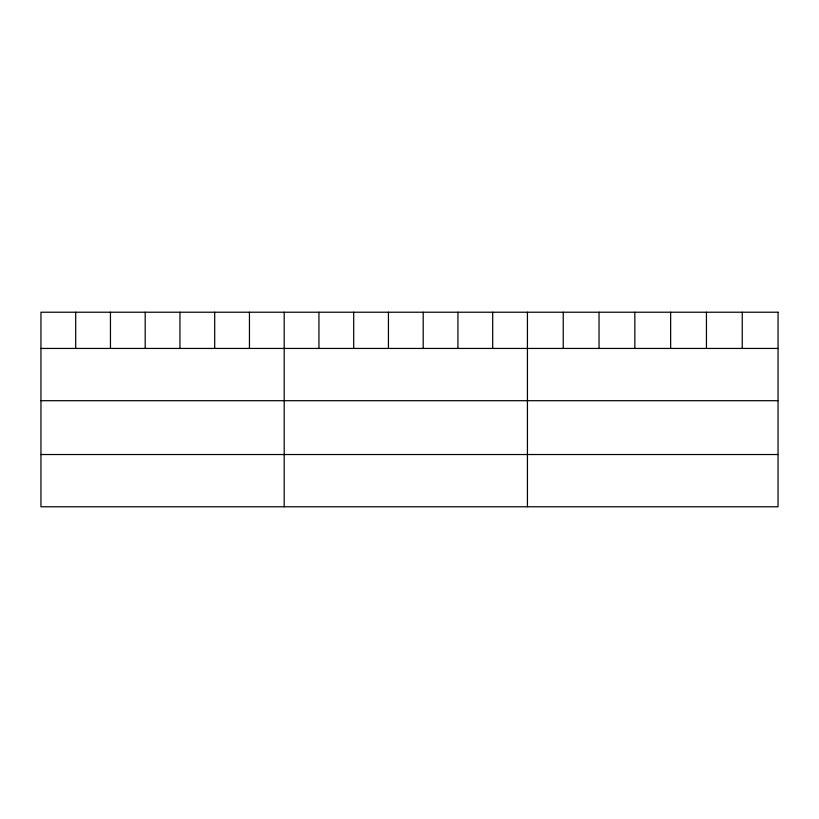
<?xml version="1.0" encoding="UTF-8"?>
<svg xmlns="http://www.w3.org/2000/svg" width="819" height="819" viewBox="0 0 819 819"><rect width="100%" height="100%" fill="white"/><g stroke="black" fill="none" stroke-linecap="round" stroke-linejoin="round"><path stroke-width="1.23" d="M40.95 348.444L778.05 348.444M40.95 400.696L778.05 400.696M40.95 454.525L778.05 454.525M742.249 312.223L742.249 348.444M706.449 312.223L706.449 348.444M670.648 312.223L670.648 348.444M634.838 312.223L634.838 348.444M599.037 312.223L599.037 348.444M563.237 312.223L563.237 348.444M527.436 312.223L527.436 506.777M492.69 312.223L492.69 348.444M457.934 312.223L457.934 348.444M423.188 312.223L423.188 348.444M388.441 312.223L388.441 348.444M353.695 312.223L353.695 348.444M318.939 312.223L318.939 348.444M284.193 312.223L284.193 506.777M249.447 312.223L249.447 348.444M214.691 312.223L214.691 348.444M179.945 312.223L179.945 348.444M145.198 312.223L145.198 348.444M110.452 312.223L110.452 348.444M75.696 312.223L75.696 348.444M778.05 312.223L40.95 312.223L40.95 506.777L778.05 506.777L778.05 312.223"/></g></svg>
